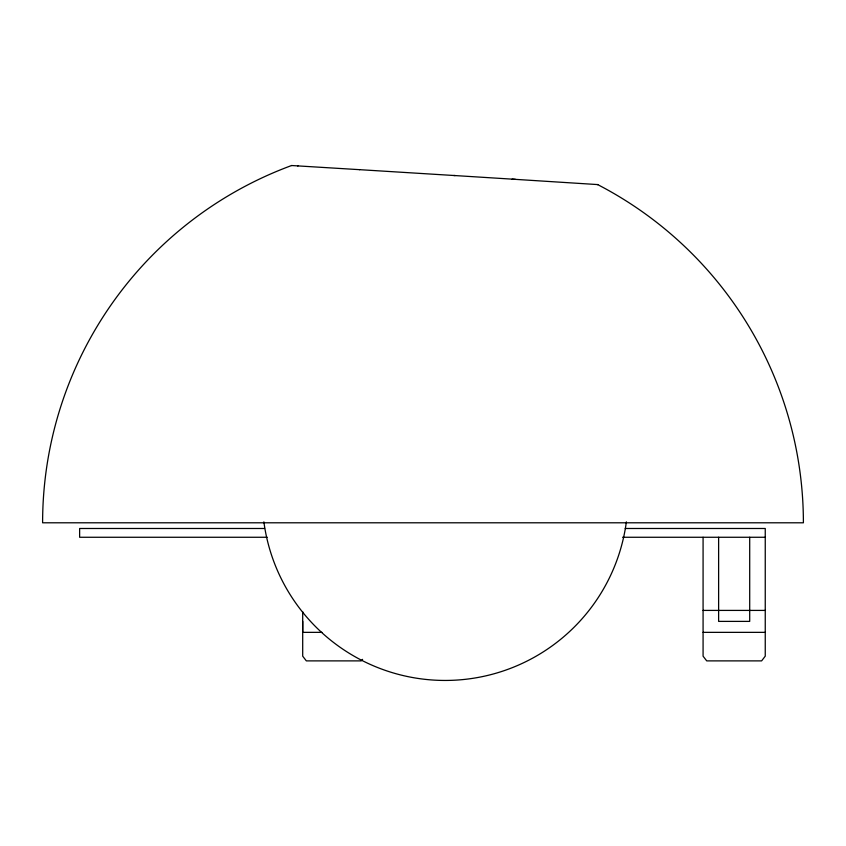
<?xml version="1.0" encoding="UTF-8"?>
<svg xmlns="http://www.w3.org/2000/svg" width="846" height="846" viewBox="0 0 846 846"><rect width="100%" height="100%" fill="white"/><g stroke="black" fill="none" stroke-linecap="round" stroke-linejoin="round"><path stroke-width="1.27" d="M302.699 611.7L302.699 632.353L321.945 632.353M625.215 528.486L765.249 528.486L765.249 656.168L761.612 660.885L706.717 660.885L703.079 656.168L703.079 537.263M718.624 537.263L718.624 621.387L749.704 621.387L749.704 537.263M362.585 659.351L361.231 660.885L306.337 660.885L302.699 656.168L302.699 621.387M264.576 528.486L79.63 528.486L79.63 537.263L267.22 537.263M622.571 537.263L765.249 537.263M703.079 610.41L765.249 610.41M703.079 632.353L765.249 632.353M291.51 165.52L298.014 165.911M297.644 165.89L359.677 169.676M359.55 169.665L455.127 175.577M512.116 179.151L597.318 184.555M453.858 175.492L515.447 179.352M597.202 184.555L597.794 184.587M597.636 184.576A380.7 380.393 -90 0 1 803.393 522.796L42.607 522.796A380.7 380.393 -90 0 1 291.606 165.52M626.368 521.855A182.863 182.863 0 0 1 263.878 521.855"/></g></svg>
